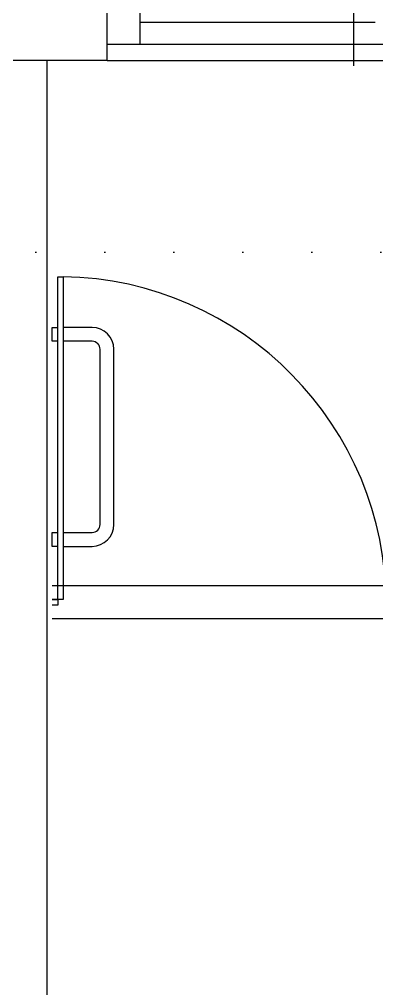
# Model space of a CAD drawing. Header units: millimetres. Extents: x 98197 to 106565, y 53890 to 60222.
# Drawn here: x 100862.2 to 100927.4, y 55486 to 55663.1 of the extents above; entities that cross this region are included whole.
import ezdxf

# ---------------------------------------------------------------- set-up
doc = ezdxf.new("R2010")
doc.units = ezdxf.units.MM
doc.header["$LTSCALE"] = 50
doc.header["$MEASUREMENT"] = 0
doc.linetypes.add('DOT', pattern=[0.25, 0, -0.25])
doc.layers.get('0').update_dxf_attribs({"color": 8, "linetype": 'CONTINUOUS'})
doc.layers.add('00', color=7, linetype='DOT')

# ---------------------------------------------------------------- blocks, each defined once
blk = doc.blocks.new('*U27', base_point=(551368.96, 44174.06))
for p, q in [((551368.96, 44185.56), (551368.96, 44165.56)), ((551323.96, 44166.56), (551323.96, 44181.56)), ((551413.96, 44181.56), (551323.96, 44181.56)), ((551329.96, 44181.56), (551329.96, 44169.56)), ((551407.96, 44181.56), (551407.96, 44169.56)), ((551413.96, 44166.56), (551413.96, 44181.56)), ((551329.96, 44177.56), (551372.96, 44177.56)), ((551407.96, 44173.56), (551364.96, 44173.56)), ((551413.96, 44169.56), (551323.96, 44169.56)), ((551413.96, 44166.56), (551323.96, 44166.56))]:
    blk.add_line(p, q)

msp = doc.modelspace()

# ---------------------------------------------------------------- linework, layer by layer
for p, q in [((100878.154, 55655.566), (100616.154, 55655.566)), ((100867.154, 55655.566), (100867.154, 55390.566)), ((100974.654, 55559.566), (100868.154, 55559.566)), ((100870.154, 55557.066), (100868.154, 55557.066)), ((100869.154, 55556.066), (100868.154, 55556.066)), ((100974.654, 55553.566), (100868.154, 55553.566))]:
    msp.add_line(p, q)
at = {"lineweight": -3, "ltscale": 0.01}
for p, q in [((100869.154, 55616.066, 0), (100870.154, 55616.066, 0)), ((100869.154, 55557.066, 0), (100869.154, 55616.066, 0)), ((100870.154, 55616.066, 0), (100870.154, 55557.066, 0)), ((100868.154, 55606.796, 0), (100869.154, 55606.796, 0)), ((100868.154, 55604.256, 0), (100868.154, 55606.796, 0)), ((100875.424, 55606.796, 0), (100870.154, 55606.796, 0)), ((100869.154, 55604.256, 0), (100868.154, 55604.256, 0)), ((100875.424, 55604.256, 0), (100870.154, 55604.256, 0)), ((100876.884, 55570.796, 0), (100876.884, 55602.8, 0)), ((100879.424, 55570.796, 0), (100879.424, 55602.802, 0)), ((100868.154, 55569.336, 0), (100869.154, 55569.336, 0)), ((100868.154, 55566.796, 0), (100868.154, 55569.336, 0)), ((100870.154, 55569.336, 0), (100875.424, 55569.336, 0)), ((100869.154, 55566.796, 0), (100868.154, 55566.796, 0)), ((100870.154, 55566.796, 0), (100875.424, 55566.796, 0)), ((100868.154, 55557.066, 0), (100869.154, 55557.066, 0)), ((100870.154, 55557.066, 0), (100869.154, 55557.066, 0)), ((100869.154, 55557.066, 0), (100869.154, 55556.066))]:
    msp.add_line(p, q, dxfattribs=at)
at = {"lineweight": -3}
msp.add_line((100869.154, 55556.066), (100868.154, 55556.066), dxfattribs=at)
msp.add_arc((100869.14, 55556.061, 0), 60.014, 0.00546, 89.03153)
at = {"lineweight": -3, "ltscale": 0.01}
for centre, radius, start, end in [((100875.424, 55602.796, 0), 4, 359.99992, 89.99992), ((100875.424, 55602.796, 0), 1.46, 359.99992, 89.99992), ((100875.424, 55570.796, 0), 1.46, 269.99992, 359.99992), ((100875.424, 55570.796, 0), 4, 269.99992, 359.99992)]:
    msp.add_arc(centre, radius, start, end, dxfattribs=at)
at = {"layer": '00'}
msp.add_line((100487.154, 55620.566), (100984.654, 55620.566), dxfattribs=at)

# ---------------------------------------------------------------- block references
at = {"xscale": -1}
msp.add_blockref('*U27', (100923.154, 55663.066), dxfattribs=at)

doc.saveas('drawing.dxf')
